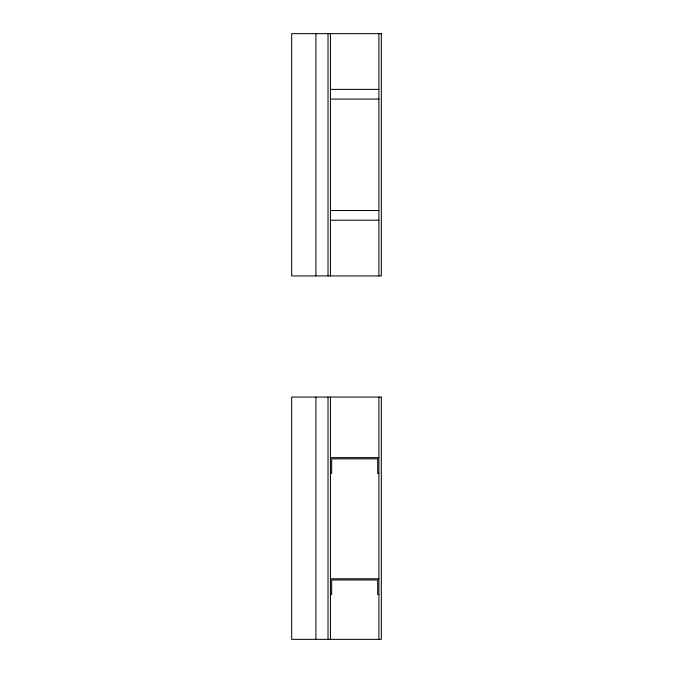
<?xml version="1.0" encoding="UTF-8"?>
<svg xmlns="http://www.w3.org/2000/svg" width="673" height="673" viewBox="0 0 673 673"><rect width="100%" height="100%" fill="white"/><g stroke="black" fill="none" stroke-linecap="round" stroke-linejoin="round"><path stroke-width="1.01" d="M330.443 89.374L378.899 89.374M330.443 99.066L378.899 99.066M330.443 210.514L378.899 210.514M330.443 220.206L378.899 220.206M330.443 457.64L378.899 457.64M330.443 473.388L331.654 473.388L331.654 458.851L377.688 458.851L377.688 473.388L378.899 473.388M330.443 578.78L378.899 578.78M330.443 594.528L331.654 594.528L331.654 579.991L377.688 579.991L377.688 594.528L378.899 594.528M378.899 33.65L378.899 275.93M378.899 397.07L378.899 639.35M330.443 33.65L330.443 275.93M330.443 397.07L330.443 639.35M328.02 33.65L328.02 275.93M328.02 397.07L328.02 639.35M315.906 33.65L315.906 275.93M315.906 397.07L315.906 639.35M381.322 33.65L291.678 33.65L291.678 275.93L381.322 275.93L381.322 33.65M381.322 397.07L291.678 397.07L291.678 639.35L381.322 639.35L381.322 397.07"/></g></svg>
